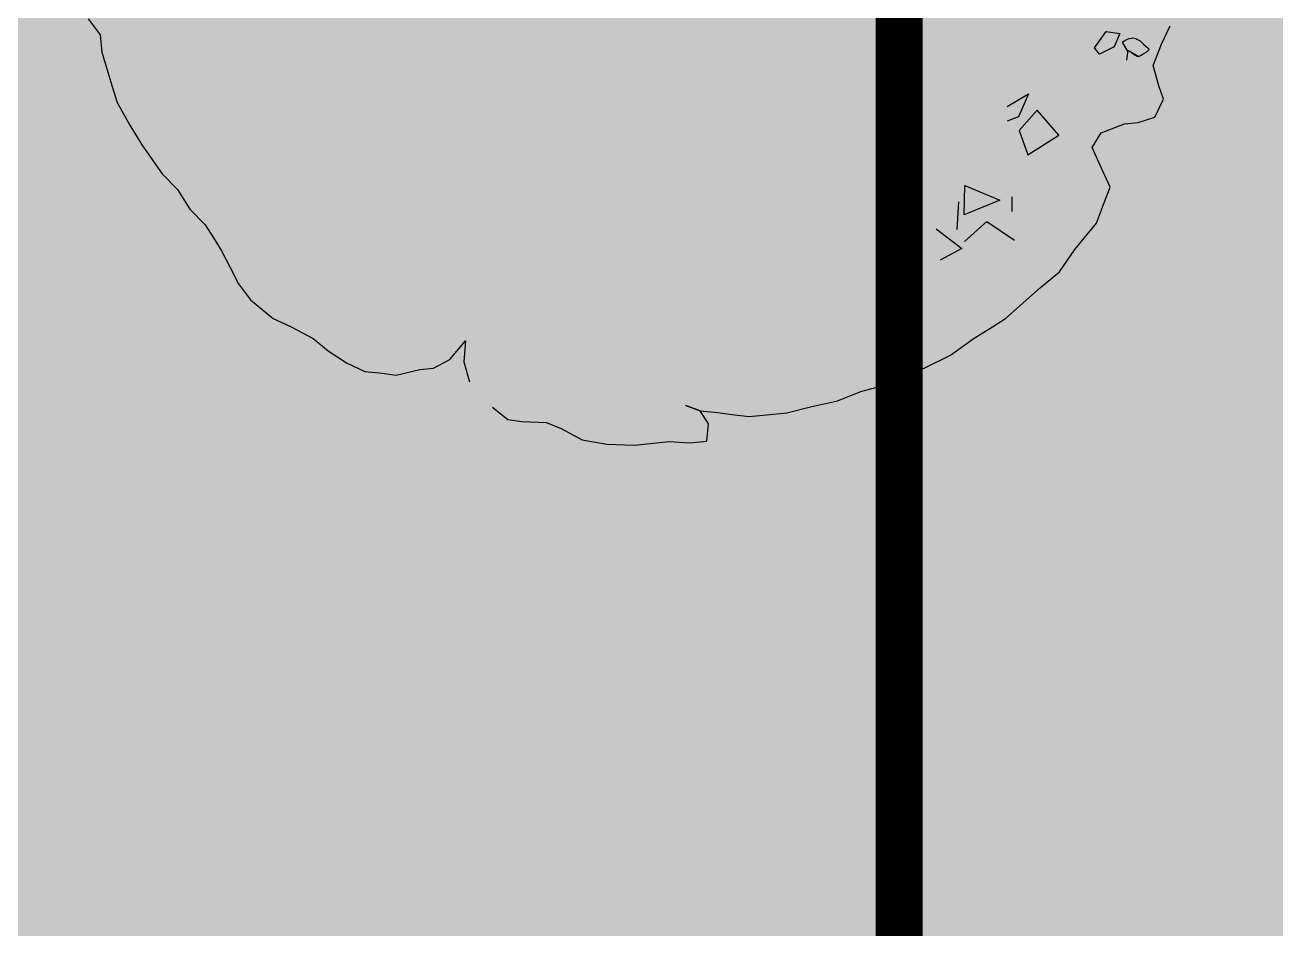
# Model space of a CAD drawing. Header units: metres. Extents: x 71066629 to 71645179, y 84793221 to 85208804.
# Drawn here: x 71315082 to 71323074, y 85029270 to 85035047 of the extents above; entities that cross this region are included whole.
import ezdxf

# ---------------------------------------------------------------- set-up
doc = ezdxf.new("R2010")
doc.units = ezdxf.units.M
doc.header["$LTSCALE"] = 1000
for name, pattern in [('DASH', [0.35, 0.25, -0.1]), ('DASHED', [19.049999999999997, 12.7, -6.35]), ('DASHEDX2', [1.5, 1, -0.5])]:
    doc.linetypes.add(name, pattern=pattern)
for name, color, linetype in [('A_SITEP_PLANT', 85, 'Continuous'), ('G-FRIE-FLWL', 6, 'Continuous'), ('G-PLTG', 105, 'Continuous'), ('G-SITE-开放', 1, 'DASHEDX2'), ('G_N_GUIDES', 3, 'DASH')]:
    doc.layers.add(name, color=color, linetype=linetype)

# ---------------------------------------------------------------- blocks, each defined once
blk = doc.blocks.new('A$C237376EB')
at = {"layer": 'G-SITE-开放', "linetype": 'DASHED', "ltscale": 20}
blk.add_lwpolyline([(743.3579448104138, 607.9323969456746), (743.3579448104138, 741.1690490908804)], dxfattribs=at)
blk = doc.blocks.new('A$C1F6C256B')
at = {"layer": 'A_SITEP_PLANT'}
for p, q in [((4362.374460244144, 1692.660910485021), (4411.439256298356, 1761.244300278515)), ((4362.374460244144, 1692.660910485021), (4411.439256298356, 1761.244300278515)), ((4411.439256298356, 1761.244300278515), (4469.773729034583, 1753.454762452893)), ((4411.439256298356, 1761.244300278515), (4469.773729034583, 1753.454762452893)), ((4469.773729034583, 1753.454762452893), (4446.628128945536, 1696.942484908534)), ((4469.773729034583, 1753.454762452893), (4446.628128945536, 1696.942484908534)), ((4383.840251902293, 1664.837381707795), (4362.374460244144, 1692.660910485021)), ((4383.840251902293, 1664.837381707795), (4362.374460244144, 1692.660910485021)), ((4446.628128945536, 1696.942484908534), (4383.840251902293, 1664.837381707795)), ((4446.628128945536, 1696.942484908534), (4383.840251902293, 1664.837381707795)), ((4499.575059859955, 1639.24818743483), (4505.934828345315, 1681.356015521102)), ((4499.575059859955, 1639.24818743483), (4505.934828345315, 1681.356015521102)), ((4505.934828345315, 1681.356015521102), (4551.686163202918, 1655.527893246122)), ((4505.934828345315, 1681.356015521102), (4551.686163202918, 1655.527893246122)), ((3990.500249236298, 1442.854526510957), (4081.182272667065, 1496.735228572099)), ((3990.500249236298, 1442.854526510957), (4081.182272667065, 1496.735228572099)), ((4081.182272667065, 1496.735228572099), (4038.714726655278, 1398.251289233274)), ((4081.182272667065, 1496.735228572099), (4038.714726655278, 1398.251289233274)), ((4038.714726655278, 1398.251289233274), (3990.969239438826, 1379.77088467477)), ((4038.714726655278, 1398.251289233274), (3990.969239438826, 1379.77088467477)), ((4117.607187510177, 1427.088721770066), (4041.172601486964, 1340.625059913204)), ((4117.607187510177, 1427.088721770066), (4041.172601486964, 1340.625059913204)), ((4209.687004889944, 1320.455025616218), (4117.607187510177, 1427.088721770066)), ((4209.687004889944, 1320.455025616218), (4117.607187510177, 1427.088721770066)), ((4041.172601486964, 1340.625059913204), (4077.978117854393, 1236.417579427798)), ((4041.172601486964, 1340.625059913204), (4077.978117854393, 1236.417579427798)), ((4077.978117854393, 1236.417579427798), (4209.687004889944, 1320.455025616218)), ((4077.978117854393, 1236.417579427798), (4209.687004889944, 1320.455025616218)), ((3807.018616707297, 979.9776143164781), (3810.669266233046, 1105.784976576309)), ((3807.018616707297, 979.9776143164781), (3810.669266233046, 1105.784976576309)), ((3810.669266233046, 1105.784976576309), (3959.439359207929, 1042.795181851747)), ((3810.669266233046, 1105.784976576309), (3959.439359207929, 1042.795181851747)), ((3776.848298322759, 918.3546207799227), (3785.037583198457, 1036.113674856431)), ((3776.848298322759, 918.3546207799227), (3785.037583198457, 1036.113674856431)), ((3959.439359207929, 1042.795181851747), (3807.018616707297, 979.9776143164781)), ((3959.439359207929, 1042.795181851747), (3807.018616707297, 979.9776143164781)), ((4011.656891218503, 994.5380742211419), (4011.187901526224, 1057.621716701979)), ((4011.656891218503, 994.5380742211419), (4011.187901526224, 1057.621716701979)), ((3688.51409454376, 920.5503740145068), (3797.270202610758, 836.6082777398406)), ((3688.51409454376, 920.5503740145068), (3797.270202610758, 836.6082777398406)), ((3808.029772088514, 866.3675454693148), (3904.157781457179, 952.1490451314603)), ((3808.029772088514, 866.3675454693148), (3904.157781457179, 952.1490451314603)), ((3904.157781457179, 952.1490451314603), (4021.6541863124, 872.9143300396972)), ((3904.157781457179, 952.1490451314603), (4021.6541863124, 872.9143300396972)), ((3797.270202610758, 836.6082777398406), (3704.97010347672, 786.8160972287878)), ((3797.270202610758, 836.6082777398406), (3704.97010347672, 786.8160972287878))]:
    blk.add_line(p, q, dxfattribs=at)
for points in [[(75.49814933928428, 1815.318555576203), (126.4707256511902, 1746.907448278682), (133.6796076080063, 1673.971856564633), (155.4172115197289, 1602.472269467224), (177.2338440620806, 1531.179417454725), (198.9714479016257, 1459.679830276844), (252.7370048359153, 1362.004543759744), (305.1482856743969, 1278.965519363468), (390.9609190578922, 1154.92105175191), (456.4551817540778, 1087.945253680053), (508.7944697493222, 1004.700189383439), (574.2954203562695, 937.7286046498921), (609.2148536454188, 882.2984616172907), (644.127251292346, 826.8676231847785), (680.4917294316692, 756.8172939975339), (716.8569028186612, 686.7599291134393), (767.7306316820323, 618.3426041385392), (863.8463973519974, 539.420811531425), (941.004756412236, 502.9356396010262), (1034.228346352058, 453.2753263484337), (1098.185752463934, 400.9141919470276), (1176.880620377022, 349.8178741494485), (1254.058450668294, 313.1357026864716), (1328.325329246116, 305.9049743505893), (1388.075921456853, 297.0405466816446), (1488.626734983874, 321.7490070864151), (1546.931587025989, 327.5118011157319), (1616.900187628285, 363.7687392335793), (1682.623727331345, 443.9093473517278), (1676.650779839139, 354.9043114295055), (1699.913500137976, 268.9807198430353)], [(1798.809115523007, 160.9994786279276), (1862.877456939488, 108.4503849010507), (1922.614918171312, 99.79068777960492), (2026.05017632345, 95.24400924422662), (2087.253544418083, 71.75305506962468), (2180.458358446136, 22.28270559842349), (2285.346392409818, 3.109500683669467), (2403.31037251628, -0.00117331586079672), (2549.083056156, 14.40685486598522), (2637.976461302489, 8.628902468073647), (2710.810035370465, 15.82770105134114), (2718.149694402178, 89.99877989414381), (2683.230261112971, 145.4289229358255), (2622.13242859306, 168.930308134557), (2683.230261112971, 145.4289229358255), (2757.615110854211, 138.010930700897), (2817.247731973766, 129.3337668678432), (2891.63258171425, 121.9157746329438), (2964.473191497382, 129.1152686161222), (3051.933987381111, 137.759807368886), (3152.477765193733, 162.4675725090783), (3267.569736191654, 188.4143425811781), (3366.773309266369, 227.7597605788906), (3452.689865192107, 251.0217855407973), (3537.286383144965, 288.7174280232284), (3636.384420644375, 328.0524149878474), (3748.6904468789, 383.2640597687277), (3844.916475342005, 451.6564908138243), (3928.060217338731, 503.9786597924831), (3983.401596270211, 538.7898576867883), (4132.17671836121, 671.2506301573594), (4213.874024797755, 738.2070566572947), (4278.079831488081, 832.7688466453692), (4370.08661053417, 944.8556792375748), (4405.117002007784, 1036.732724169531), (4428.50945640303, 1097.926356640295), (4390.718709540612, 1182.406908011588), (4352.927267071442, 1266.894495034532), (4390.84913888399, 1329.517096443567), (4490.045676315785, 1368.861818969512), (4548.259064282989, 1374.615572783223), (4619.771904915688, 1396.255024619953), (4656.240653185057, 1473.507670265913), (4635.948789370421, 1530.380035592505), (4612.686416731565, 1616.300109303615), (4647.716460545955, 1708.18067211975), (4684.310215620266, 1785.24674912254)], [(4506.128014097165, 1675.304374841653), (4482.32984769094, 1713.419041104702), (4481.570623236301, 1714.963811032707), (4480.711487562221, 1716.495153460884), (4484.179715618142, 1719.267666020605), (4492.039261701808, 1723.685518011072), (4502.303543118061, 1729.353433419368), (4509.800180528953, 1732.321633550688), (4519.658138867817, 1732.89103176372), (4526.111102516588, 1734.136265425768), (4535.30543900386, 1732.210355506104), (4537.808636782749, 1731.448939590104), (4542.975443280826, 1729.327429023018), (4556.510225551203, 1721.358385533415), (4571.379798296781, 1707.04558030417), (4592.47670990607, 1689.099827786005), (4594.115768506832, 1685.823284945916), (4594.956312315771, 1684.489028829936), (4591.144115111034, 1680.066260150925), (4583.84299145086, 1673.07140946819), (4573.578710034722, 1667.403494059894), (4565.397404785093, 1662.143934245018), (4558.40089698229, 1658.212784604315), (4551.686162760539, 1655.527895621868), (4544.493793475383, 1655.626914408756), (4534.702092030842, 1660.523822220479), (4521.56950855453, 1669.545000332815), (4519.54772239062, 1671.572408864769), (4517.728844791069, 1674.628702276939), (4517.328973918629, 1675.60156126786), (4516.088559165655, 1677.908676149265)], [(4506.128014097165, 1675.304374841653), (4482.32984769094, 1713.419041104702), (4481.570623236301, 1714.963811032707), (4480.711487562221, 1716.495153460884), (4484.179715618142, 1719.267666020605), (4492.039261701808, 1723.685518011072), (4502.303543118061, 1729.353433419368), (4509.800180528953, 1732.321633550688), (4519.658138867817, 1732.89103176372), (4526.111102516588, 1734.136265425768), (4535.30543900386, 1732.210355506104), (4537.808636782749, 1731.448939590104), (4542.975443280826, 1729.327429023018), (4556.510225551203, 1721.358385533415), (4571.379798296781, 1707.04558030417), (4592.47670990607, 1689.099827786005), (4594.115768506832, 1685.823284945916), (4594.956312315771, 1684.489028829936), (4591.144115111034, 1680.066260150925), (4583.84299145086, 1673.07140946819), (4573.578710034722, 1667.403494059894), (4565.397404785093, 1662.143934245018), (4558.40089698229, 1658.212784604315), (4551.686162760539, 1655.527895621868), (4544.493793475383, 1655.626914408756), (4534.702092030842, 1660.523822220479), (4521.56950855453, 1669.545000332815), (4519.54772239062, 1671.572408864769), (4517.728844791069, 1674.628702276939), (4517.328973918629, 1675.60156126786), (4516.088559165655, 1677.908676149265)]]:
    blk.add_lwpolyline(points, dxfattribs=at)
blk.add_lwpolyline([(4362.374458883191, 1692.660913584434), (4362.374458883191, 1692.660913584434)], close=True, dxfattribs=at)
blk.add_lwpolyline([(4362.374458883191, 1692.660913584434), (4362.374458883191, 1692.660913584434)], close=True, dxfattribs=at)

msp = doc.modelspace()

# ---------------------------------------------------------------- hatches: boundary and pattern name
at = {"layer": 'G-FRIE-FLWL'}
h = msp.add_hatch(dxfattribs=at)
h.set_pattern_fill('AR-HBONE', color=256, scale=1000, style=0)
h.set_pattern_definition([(45, (0, 0), (5.551115123125783e-14, 862.1045876226387), [1828.8, -609.6]), (135, (431.052, 431.052), (5.551115123125783e-14, 862.1045876226387), [1828.8, -609.6])])
edge = h.paths.add_edge_path()
edge.add_line((71320791.48423149, 85104859.34594029), (71320791.48423149, 85098859.352251))
edge.add_line((71320791.48423149, 85098859.352251), (71409191.48669386, 85098859.33353661))
edge.add_arc((71409191.48415345, 85086859.3325034), 12000.00103321698, 4.9332459752804425e-06, 89.99998787043887, ccw=False)
edge.add_line((71421191.48518667, 85086859.33353661), (71421191.4851866, 85029459.32375132))
edge.add_line((71421191.4851866, 85029459.32375132), (71427191.48518665, 85029459.32375132))
edge.add_line((71427191.48518665, 85029459.32375132), (71427191.48518667, 85086859.32976861))
edge.add_arc((71409191.48141867, 85086859.32976861), 18000.00376799703, 0, 89.99998080973377)
edge.add_line((71409191.48744747, 85104859.33353661), (71320791.48423149, 85104859.34594029))
at = {"layer": 'G-PLTG'}
h = msp.add_hatch(dxfattribs=at)
h.set_pattern_fill('CROSS', color=256, scale=500, style=0)
h.set_pattern_definition([(0, (0, 0), (793.75, 793.75), [396.875, -1190.625]), (90, (198.4375, -198.4375), (-793.75, 793.75), [396.875, -1190.625])])
h.paths.add_polyline_path([(71319266.16420974, 85061914.20373057), (71338259.79781386, 85064922.49975866), (71337581.37041855, 85069205.92175344), (71314395.56959212, 85065533.65166606), (71315881.2589365, 85056153.37831788), (71294500.83823174, 85052767.05234197), (71295617.83755454, 85045714.59619378), (71312696.30574921, 85048419.55982737), (71313572.33875631, 85042888.50511622), (71296493.87056583, 85040183.54148757), (71299649.65172836, 85020258.72341262), (71318608.1060342, 85020100.38491496), (71380689.756445, 85019539.15440606), (71377332.34291835, 85040737.02916977), (71356552.9134006, 85037445.89085911), (71358430.12698108, 85025593.63077186), (71331762.56001942, 85021369.90310389), (71328477.43625359, 85042111.35825635), (71322551.2879756, 85041172.74857809)])

# ---------------------------------------------------------------- linework, layer by layer
at = {"layer": 'G-SITE-开放', "const_width": 300}
msp.add_lwpolyline([(71320666.62163167, 85153154.9815508), (71320666.62163167, 85020083.21220979)], dxfattribs=at)

# ---------------------------------------------------------------- block references
at = {"layer": 'A_SITEP_PLANT', "xscale": 1.5, "yscale": 1.5, "zscale": 1.5}
msp.add_blockref('A$C1F6C256B', (71315371.32815295, 85032362.76345685), dxfattribs=at)
at = {"layer": 'G_N_GUIDES', "xscale": 1000, "yscale": 1000, "zscale": 1000}
msp.add_blockref('A$C237376EB', (70577308.67682125, 84412150.79480837), dxfattribs=at)

doc.saveas('drawing.dxf')
